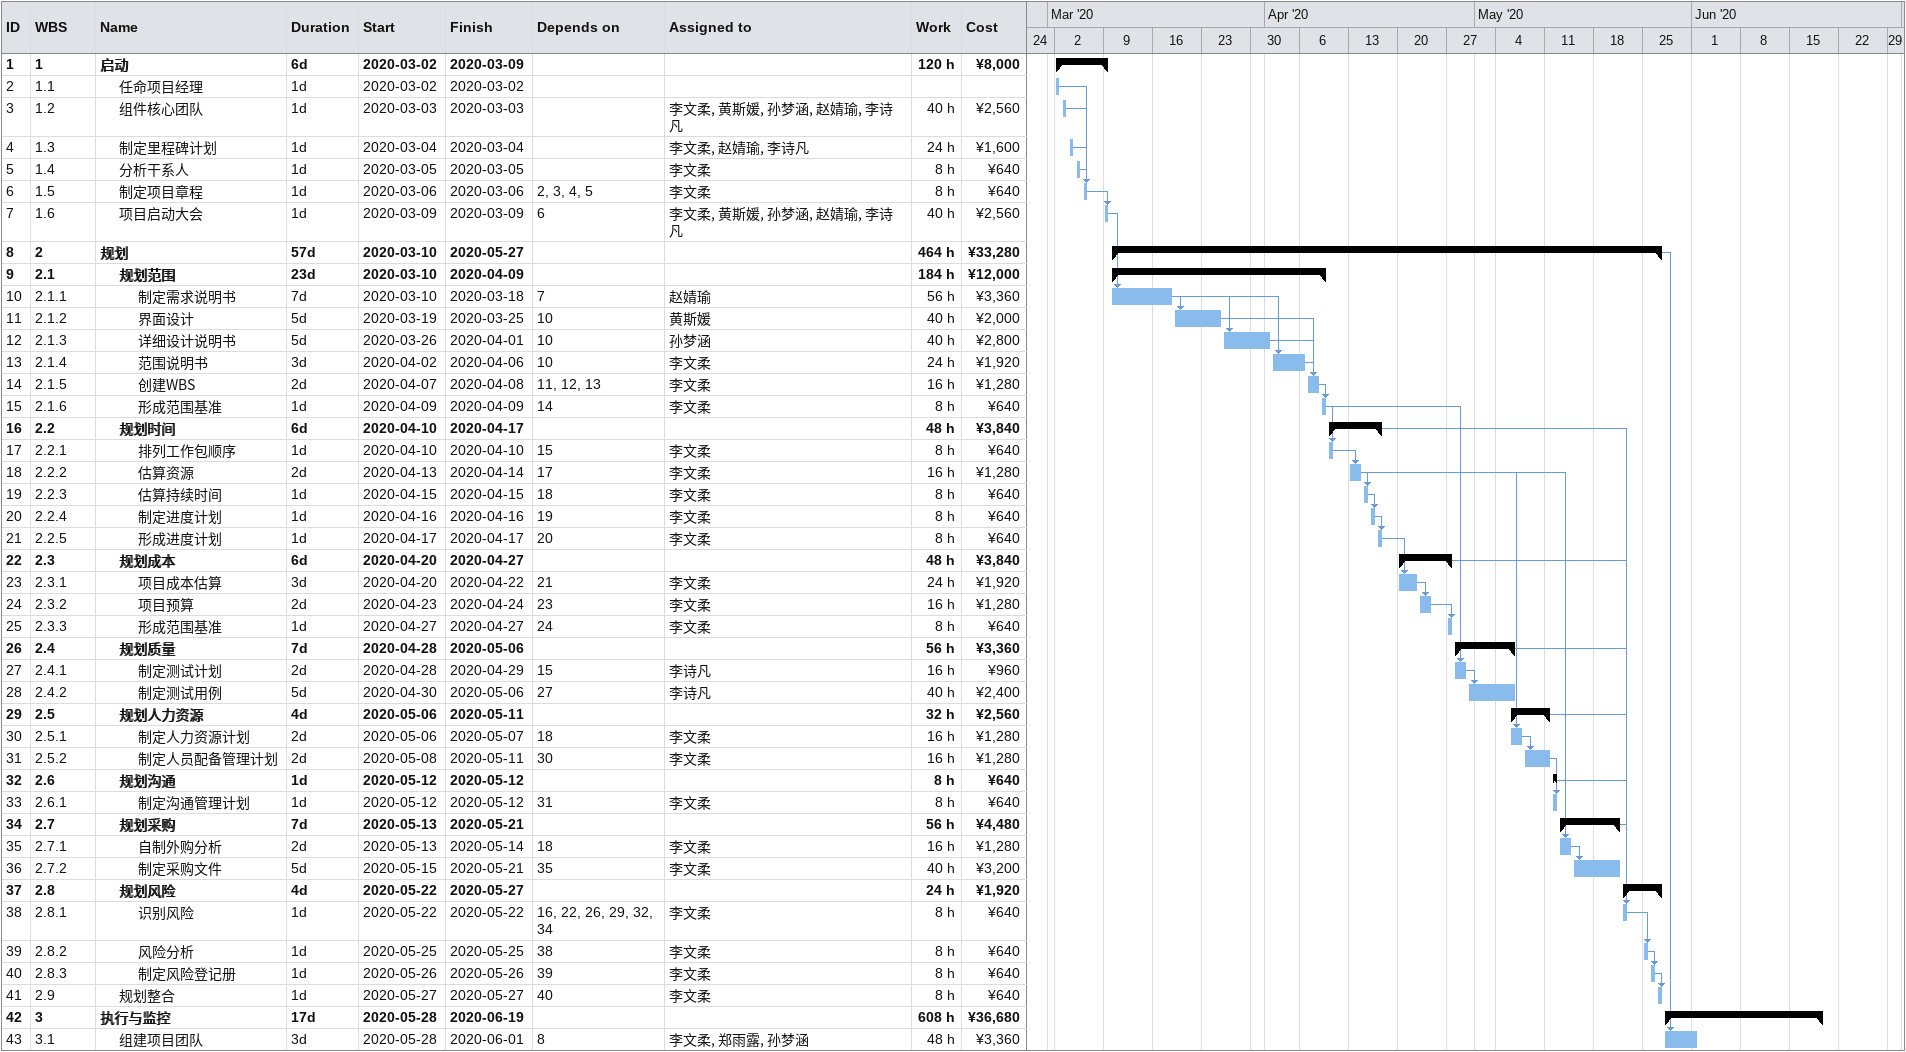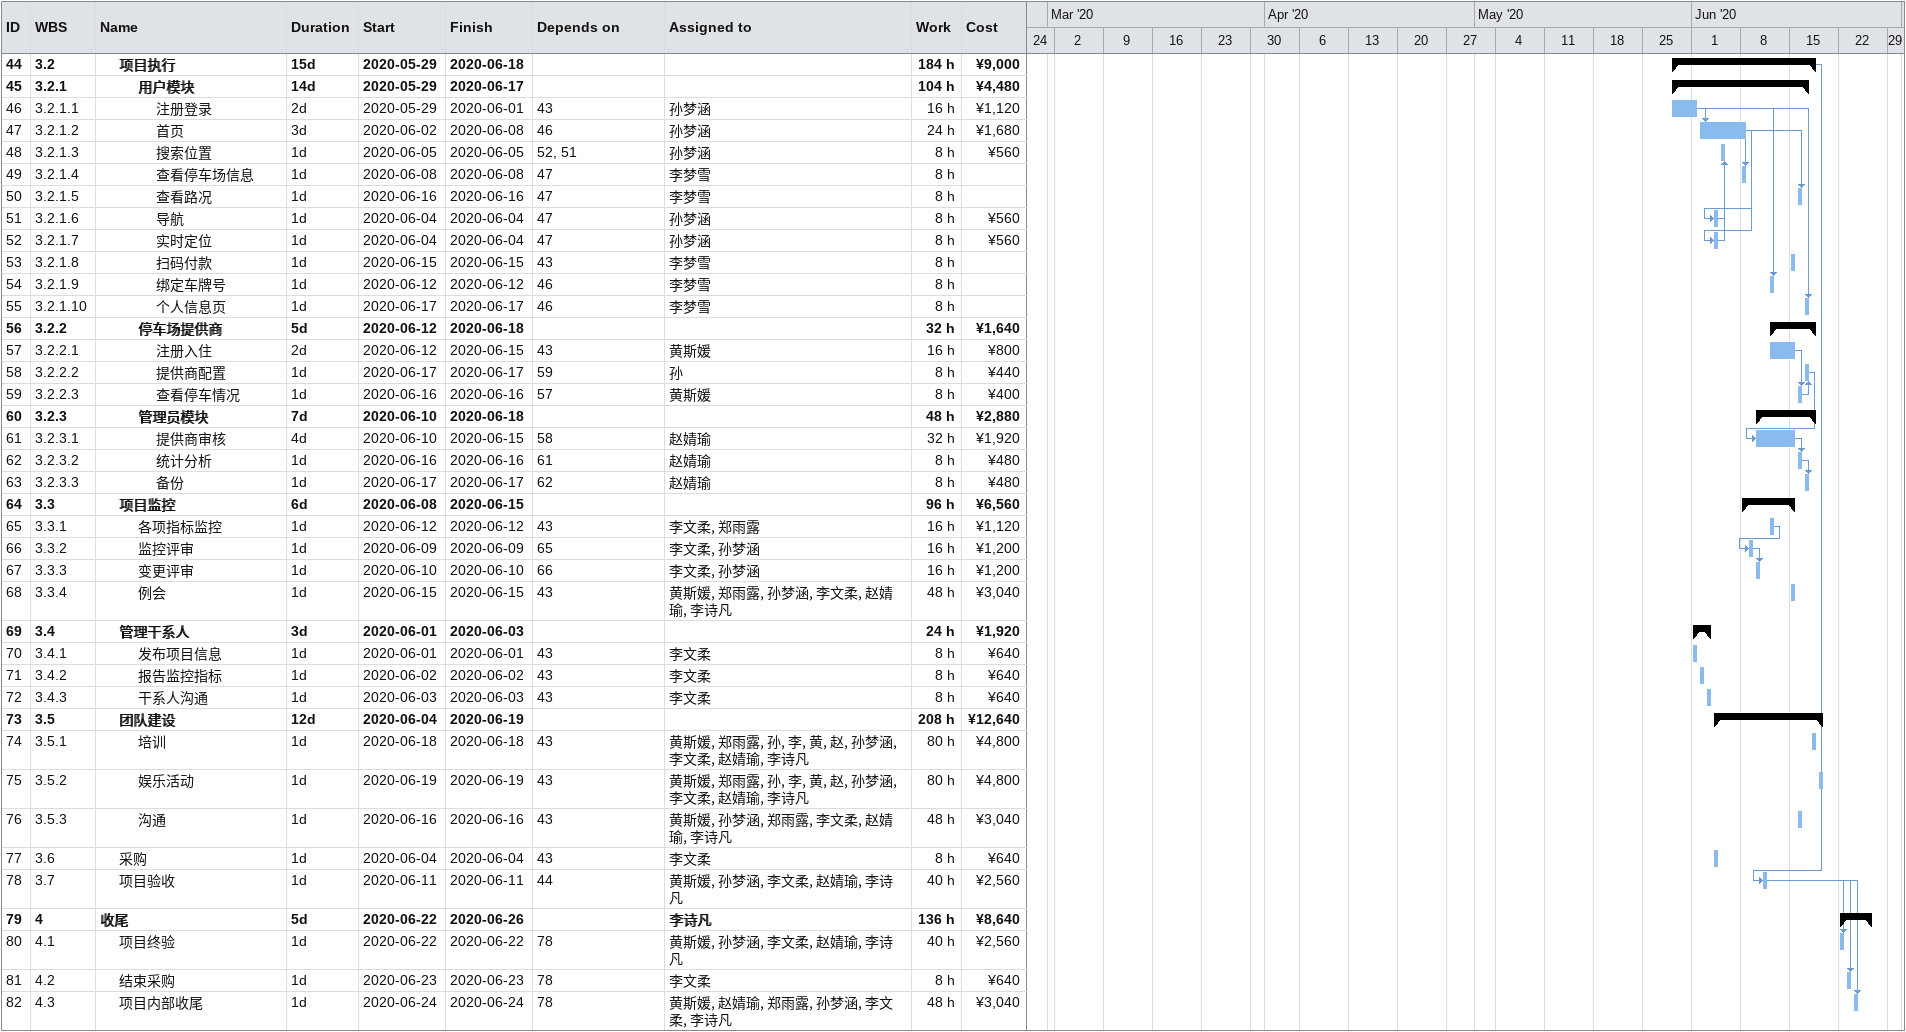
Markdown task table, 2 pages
| ID | WBS | Task | Duration | Start | Finish | Predecessors | Resources | Work (h) | Cost (¥) |
|---|---|---|---|---|---|---|---|---|---|
| 1 | 1 | **启动** | 6d | 2020-03-02 | 2020-03-09 |  |  | 120 | 8000 |
| 2 | 1.1 | 任命项目经理 | 1d | 2020-03-02 | 2020-03-02 |  |  |  |  |
| 3 | 1.2 | 组件核心团队 | 1d | 2020-03-03 | 2020-03-03 |  | 李文柔, 黄斯媛, 孙梦涵, 赵婧瑜, 李诗凡 | 40 | 2560 |
| 4 | 1.3 | 制定里程碑计划 | 1d | 2020-03-04 | 2020-03-04 |  | 李文柔, 赵婧瑜, 李诗凡 | 24 | 1600 |
| 5 | 1.4 | 分析干系人 | 1d | 2020-03-05 | 2020-03-05 |  | 李文柔 | 8 | 640 |
| 6 | 1.5 | 制定项目章程 | 1d | 2020-03-06 | 2020-03-06 | 2, 3, 4, 5 | 李文柔 | 8 | 640 |
| 7 | 1.6 | 项目启动大会 | 1d | 2020-03-09 | 2020-03-09 | 6 | 李文柔, 黄斯媛, 孙梦涵, 赵婧瑜, 李诗凡 | 40 | 2560 |
| 8 | 2 | **规划** | 57d | 2020-03-10 | 2020-05-27 |  |  | 464 | 33280 |
| 9 | 2.1 | **规划范围** | 23d | 2020-03-10 | 2020-04-09 |  |  | 184 | 12000 |
| 10 | 2.1.1 | 制定需求说明书 | 7d | 2020-03-10 | 2020-03-18 | 7 | 赵婧瑜 | 56 | 3360 |
| 11 | 2.1.2 | 界面设计 | 5d | 2020-03-19 | 2020-03-25 | 10 | 黄斯媛 | 40 | 2000 |
| 12 | 2.1.3 | 详细设计说明书 | 5d | 2020-03-26 | 2020-04-01 | 10 | 孙梦涵 | 40 | 2800 |
| 13 | 2.1.4 | 范围说明书 | 3d | 2020-04-02 | 2020-04-06 | 10 | 李文柔 | 24 | 1920 |
| 14 | 2.1.5 | 创建WBS | 2d | 2020-04-07 | 2020-04-08 | 11, 12, 13 | 李文柔 | 16 | 1280 |
| 15 | 2.1.6 | 形成范围基准 | 1d | 2020-04-09 | 2020-04-09 | 14 | 李文柔 | 8 | 640 |
| 16 | 2.2 | **规划时间** | 6d | 2020-04-10 | 2020-04-17 |  |  | 48 | 3840 |
| 17 | 2.2.1 | 排列工作包顺序 | 1d | 2020-04-10 | 2020-04-10 | 15 | 李文柔 | 8 | 640 |
| 18 | 2.2.2 | 估算资源 | 2d | 2020-04-13 | 2020-04-14 | 17 | 李文柔 | 16 | 1280 |
| 19 | 2.2.3 | 估算持续时间 | 1d | 2020-04-15 | 2020-04-15 | 18 | 李文柔 | 8 | 640 |
| 20 | 2.2.4 | 制定进度计划 | 1d | 2020-04-16 | 2020-04-16 | 19 | 李文柔 | 8 | 640 |
| 21 | 2.2.5 | 形成进度计划 | 1d | 2020-04-17 | 2020-04-17 | 20 | 李文柔 | 8 | 640 |
| 22 | 2.3 | **规划成本** | 6d | 2020-04-20 | 2020-04-27 |  |  | 48 | 3840 |
| 23 | 2.3.1 | 项目成本估算 | 3d | 2020-04-20 | 2020-04-22 | 21 | 李文柔 | 24 | 1920 |
| 24 | 2.3.2 | 项目预算 | 2d | 2020-04-23 | 2020-04-24 | 23 | 李文柔 | 16 | 1280 |
| 25 | 2.3.3 | 形成范围基准 | 1d | 2020-04-27 | 2020-04-27 | 24 | 李文柔 | 8 | 640 |
| 26 | 2.4 | **规划质量** | 7d | 2020-04-28 | 2020-05-06 |  |  | 56 | 3360 |
| 27 | 2.4.1 | 制定测试计划 | 2d | 2020-04-28 | 2020-04-29 | 15 | 李诗凡 | 16 | 960 |
| 28 | 2.4.2 | 制定测试用例 | 5d | 2020-04-30 | 2020-05-06 | 27 | 李诗凡 | 40 | 2400 |
| 29 | 2.5 | **规划人力资源** | 4d | 2020-05-06 | 2020-05-11 |  |  | 32 | 2560 |
| 30 | 2.5.1 | 制定人力资源计划 | 2d | 2020-05-06 | 2020-05-07 | 18 | 李文柔 | 16 | 1280 |
| 31 | 2.5.2 | 制定人员配备管理计划 | 2d | 2020-05-08 | 2020-05-11 | 30 | 李文柔 | 16 | 1280 |
| 32 | 2.6 | **规划沟通** | 1d | 2020-05-12 | 2020-05-12 |  |  | 8 | 640 |
| 33 | 2.6.1 | 制定沟通管理计划 | 1d | 2020-05-12 | 2020-05-12 | 31 | 李文柔 | 8 | 640 |
| 34 | 2.7 | **规划采购** | 7d | 2020-05-13 | 2020-05-21 |  |  | 56 | 4480 |
| 35 | 2.7.1 | 自制外购分析 | 2d | 2020-05-13 | 2020-05-14 | 18 | 李文柔 | 16 | 1280 |
| 36 | 2.7.2 | 制定采购文件 | 5d | 2020-05-15 | 2020-05-21 | 35 | 李文柔 | 40 | 3200 |
| 37 | 2.8 | **规划风险** | 4d | 2020-05-22 | 2020-05-27 |  |  | 24 | 1920 |
| 38 | 2.8.1 | 识别风险 | 1d | 2020-05-22 | 2020-05-22 | 16, 22, 26, 29, 32, 34 | 李文柔 | 8 | 640 |
| 39 | 2.8.2 | 风险分析 | 1d | 2020-05-25 | 2020-05-25 | 38 | 李文柔 | 8 | 640 |
| 40 | 2.8.3 | 制定风险登记册 | 1d | 2020-05-26 | 2020-05-26 | 39 | 李文柔 | 8 | 640 |
| 41 | 2.9 | 规划整合 | 1d | 2020-05-27 | 2020-05-27 | 40 | 李文柔 | 8 | 640 |
| 42 | 3 | **执行与监控** | 17d | 2020-05-28 | 2020-06-19 |  |  | 608 | 36680 |
| 43 | 3.1 | 组建项目团队 | 3d | 2020-05-28 | 2020-06-01 | 8 | 李文柔, 郑雨露, 孙梦涵 | 48 | 3360 |
| 44 | 3.2 | **项目执行** | 15d | 2020-05-29 | 2020-06-18 |  |  | 184 | 9000 |
| 45 | 3.2.1 | **用户模块** | 14d | 2020-05-29 | 2020-06-17 |  |  | 104 | 4480 |
| 46 | 3.2.1.1 | 注册登录 | 2d | 2020-05-29 | 2020-06-01 | 43 | 孙梦涵 | 16 | 1120 |
| 47 | 3.2.1.2 | 首页 | 3d | 2020-06-02 | 2020-06-08 | 46 | 孙梦涵 | 24 | 1680 |
| 48 | 3.2.1.3 | 搜索位置 | 1d | 2020-06-05 | 2020-06-05 | 52, 51 | 孙梦涵 | 8 | 560 |
| 49 | 3.2.1.4 | 查看停车场信息 | 1d | 2020-06-08 | 2020-06-08 | 47 | 李梦雪 | 8 |  |
| 50 | 3.2.1.5 | 查看路况 | 1d | 2020-06-16 | 2020-06-16 | 47 | 李梦雪 | 8 |  |
| 51 | 3.2.1.6 | 导航 | 1d | 2020-06-04 | 2020-06-04 | 47 | 孙梦涵 | 8 | 560 |
| 52 | 3.2.1.7 | 实时定位 | 1d | 2020-06-04 | 2020-06-04 | 47 | 孙梦涵 | 8 | 560 |
| 53 | 3.2.1.8 | 扫码付款 | 1d | 2020-06-15 | 2020-06-15 | 43 | 李梦雪 | 8 |  |
| 54 | 3.2.1.9 | 绑定车牌号 | 1d | 2020-06-12 | 2020-06-12 | 46 | 李梦雪 | 8 |  |
| 55 | 3.2.1.10 | 个人信息页 | 1d | 2020-06-17 | 2020-06-17 | 46 | 李梦雪 | 8 |  |
| 56 | 3.2.2 | **停车场提供商** | 5d | 2020-06-12 | 2020-06-18 |  |  | 32 | 1640 |
| 57 | 3.2.2.1 | 注册入住 | 2d | 2020-06-12 | 2020-06-15 | 43 | 黄斯媛 | 16 | 800 |
| 58 | 3.2.2.2 | 提供商配置 | 1d | 2020-06-17 | 2020-06-17 | 59 | 孙 | 8 | 440 |
| 59 | 3.2.2.3 | 查看停车情况 | 1d | 2020-06-16 | 2020-06-16 | 57 | 黄斯媛 | 8 | 400 |
| 60 | 3.2.3 | **管理员模块** | 7d | 2020-06-10 | 2020-06-18 |  |  | 48 | 2880 |
| 61 | 3.2.3.1 | 提供商审核 | 4d | 2020-06-10 | 2020-06-15 | 58 | 赵婧瑜 | 32 | 1920 |
| 62 | 3.2.3.2 | 统计分析 | 1d | 2020-06-16 | 2020-06-16 | 61 | 赵婧瑜 | 8 | 480 |
| 63 | 3.2.3.3 | 备份 | 1d | 2020-06-17 | 2020-06-17 | 62 | 赵婧瑜 | 8 | 480 |
| 64 | 3.3 | **项目监控** | 6d | 2020-06-08 | 2020-06-15 |  |  | 96 | 6560 |
| 65 | 3.3.1 | 各项指标监控 | 1d | 2020-06-12 | 2020-06-12 | 43 | 李文柔, 郑雨露 | 16 | 1120 |
| 66 | 3.3.2 | 监控评审 | 1d | 2020-06-09 | 2020-06-09 | 65 | 李文柔, 孙梦涵 | 16 | 1200 |
| 67 | 3.3.3 | 变更评审 | 1d | 2020-06-10 | 2020-06-10 | 66 | 李文柔, 孙梦涵 | 16 | 1200 |
| 68 | 3.3.4 | 例会 | 1d | 2020-06-15 | 2020-06-15 | 43 | 黄斯媛, 郑雨露, 孙梦涵, 李文柔, 赵婧瑜, 李诗凡 | 48 | 3040 |
| 69 | 3.4 | **管理干系人** | 3d | 2020-06-01 | 2020-06-03 |  |  | 24 | 1920 |
| 70 | 3.4.1 | 发布项目信息 | 1d | 2020-06-01 | 2020-06-01 | 43 | 李文柔 | 8 | 640 |
| 71 | 3.4.2 | 报告监控指标 | 1d | 2020-06-02 | 2020-06-02 | 43 | 李文柔 | 8 | 640 |
| 72 | 3.4.3 | 干系人沟通 | 1d | 2020-06-03 | 2020-06-03 | 43 | 李文柔 | 8 | 640 |
| 73 | 3.5 | **团队建设** | 12d | 2020-06-04 | 2020-06-19 |  |  | 208 | 12640 |
| 74 | 3.5.1 | 培训 | 1d | 2020-06-18 | 2020-06-18 | 43 | 黄斯媛, 郑雨露, 孙, 李, 黄, 赵, 孙梦涵, 李文柔, 赵婧瑜, 李诗凡 | 80 | 4800 |
| 75 | 3.5.2 | 娱乐活动 | 1d | 2020-06-19 | 2020-06-19 | 43 | 黄斯媛, 郑雨露, 孙, 李, 黄, 赵, 孙梦涵, 李文柔, 赵婧瑜, 李诗凡 | 80 | 4800 |
| 76 | 3.5.3 | 沟通 | 1d | 2020-06-16 | 2020-06-16 | 43 | 黄斯媛, 孙梦涵, 郑雨露, 李文柔, 赵婧瑜, 李诗凡 | 48 | 3040 |
| 77 | 3.6 | 采购 | 1d | 2020-06-04 | 2020-06-04 | 43 | 李文柔 | 8 | 640 |
| 78 | 3.7 | 项目验收 | 1d | 2020-06-11 | 2020-06-11 | 44 | 黄斯媛, 孙梦涵, 李文柔, 赵婧瑜, 李诗凡 | 40 | 2560 |
| 79 | 4 | **收尾** | 5d | 2020-06-22 | 2020-06-26 |  | 李诗凡 | 136 | 8640 |
| 80 | 4.1 | 项目终验 | 1d | 2020-06-22 | 2020-06-22 | 78 | 黄斯媛, 孙梦涵, 李文柔, 赵婧瑜, 李诗凡 | 40 | 2560 |
| 81 | 4.2 | 结束采购 | 1d | 2020-06-23 | 2020-06-23 | 78 | 李文柔 | 8 | 640 |
| 82 | 4.3 | 项目内部收尾 | 1d | 2020-06-24 | 2020-06-24 | 78 | 黄斯媛, 赵婧瑜, 郑雨露, 孙梦涵, 李文柔, 李诗凡 | 48 | 3040 |
